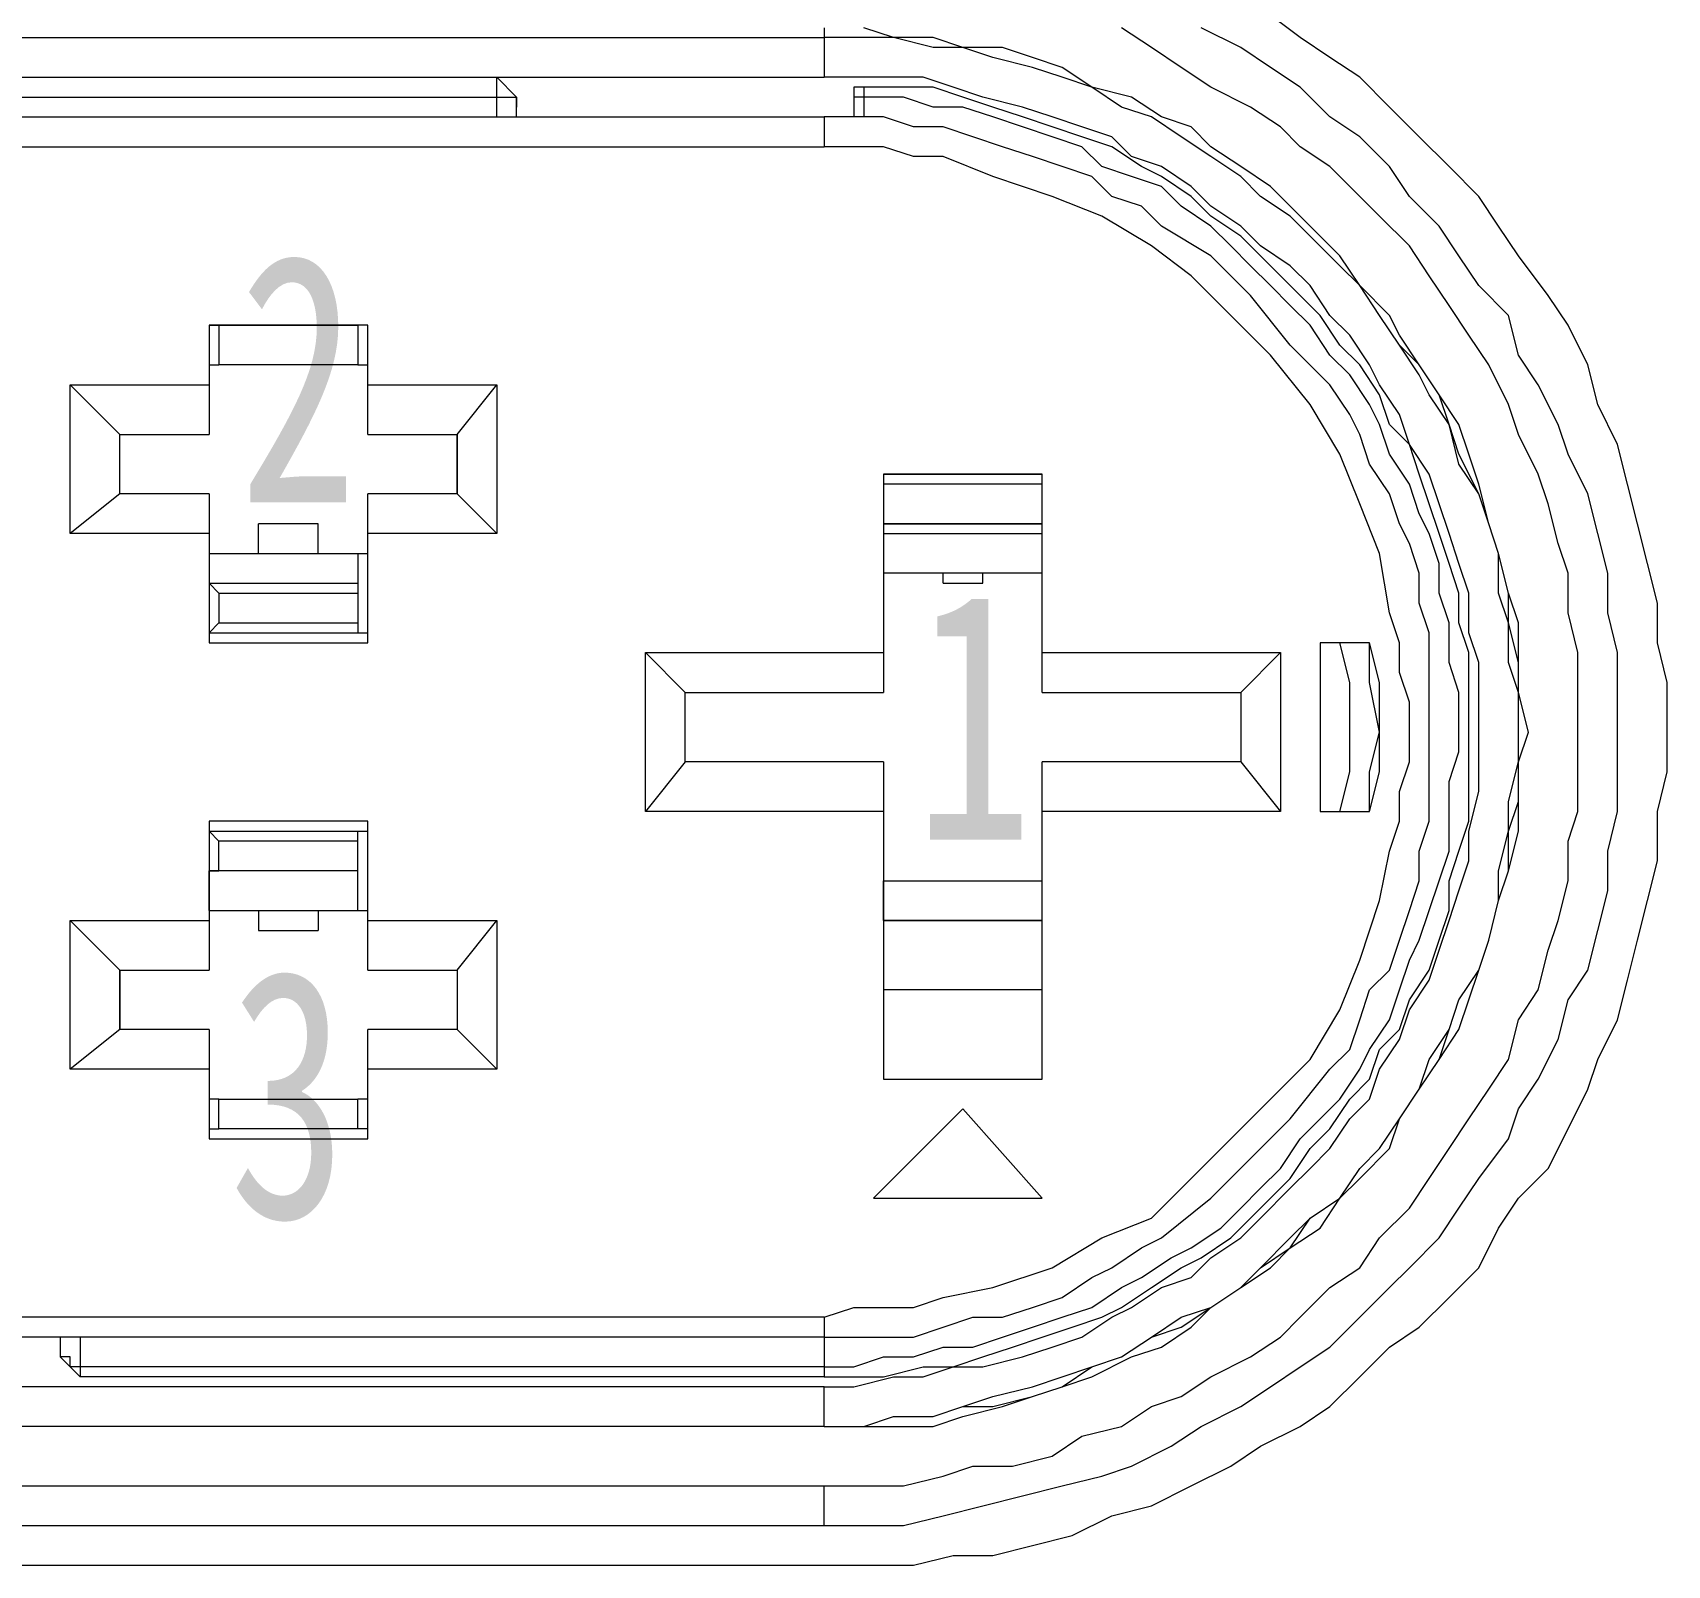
# Model space of a CAD drawing. Header units: inches. Extents: x 47316 to 59086, y 3141 to 11743.
# Drawn here: x 52717.65 to 52734.13, y 10031.17 to 10046.62 of the extents above; entities that cross this region are included whole.
import ezdxf

# ---------------------------------------------------------------- set-up
doc = ezdxf.new("R2010")
doc.units = ezdxf.units.IN
doc.header["$MEASUREMENT"] = 0
doc.layers.add('P', color=250, linetype='Continuous', lineweight=100)
doc.styles.get("Standard").update_dxf_attribs({"font": ''})
doc.styles.get('Standard').set_extended_font_data('SimSun')

msp = doc.modelspace()

# ---------------------------------------------------------------- linework, layer by layer
at = {"layer": 'P', "color": 0, "linetype": 'Continuous', "lineweight": 15}
for p, q in [((52730.429, 10046.568), (52730.029, 10046.868)), ((52725.629, 10046.668), (52725.629, 10046.168)), ((52726.329, 10046.568), (52726.029, 10046.668)), ((52728.929, 10046.468), (52728.629, 10046.668)), ((52729.829, 10046.468), (52729.429, 10046.668)), ((52714.829, 10046.568), (52725.629, 10046.568)), ((52714.829, 10046.568), (52725.629, 10046.568)), ((52726.029, 10046.568), (52725.629, 10046.568)), ((52726.029, 10046.568), (52725.629, 10046.568)), ((52726.329, 10046.568), (52726.029, 10046.568)), ((52726.329, 10046.568), (52726.029, 10046.568)), ((52726.729, 10046.568), (52726.329, 10046.568)), ((52726.729, 10046.468), (52726.329, 10046.568)), ((52726.729, 10046.468), (52726.329, 10046.568)), ((52727.029, 10046.468), (52726.729, 10046.568)), ((52730.729, 10046.368), (52730.429, 10046.568)), ((52727.029, 10046.468), (52726.729, 10046.468)), ((52727.029, 10046.468), (52726.729, 10046.468)), ((52727.429, 10046.468), (52727.029, 10046.468)), ((52727.329, 10046.368), (52727.029, 10046.468)), ((52727.329, 10046.368), (52727.029, 10046.468)), ((52727.729, 10046.268), (52727.329, 10046.368)), ((52727.729, 10046.268), (52727.329, 10046.368)), ((52727.729, 10046.368), (52727.429, 10046.468)), ((52728.029, 10046.268), (52727.729, 10046.368)), ((52729.229, 10046.268), (52728.929, 10046.468)), ((52730.129, 10046.268), (52729.829, 10046.468)), ((52731.029, 10046.168), (52730.729, 10046.368)), ((52714.829, 10046.168), (52725.629, 10046.168)), ((52714.829, 10046.168), (52722.329, 10046.168)), ((52722.329, 10045.768), (52722.329, 10046.168)), ((52722.529, 10045.968), (52722.329, 10046.168)), ((52725.929, 10046.168), (52725.629, 10046.168)), ((52726.329, 10046.168), (52725.929, 10046.168)), ((52726.629, 10046.168), (52726.329, 10046.168)), ((52726.929, 10046.068), (52726.629, 10046.168)), ((52728.029, 10046.168), (52727.729, 10046.268)), ((52728.029, 10046.168), (52727.729, 10046.268)), ((52728.329, 10046.068), (52728.029, 10046.268)), ((52728.329, 10046.068), (52728.029, 10046.168)), ((52728.329, 10046.068), (52728.029, 10046.168)), ((52729.529, 10046.068), (52729.229, 10046.268)), ((52730.429, 10046.068), (52730.129, 10046.268)), ((52731.329, 10045.868), (52731.029, 10046.168)), ((52726.029, 10046.068), (52725.929, 10046.068)), ((52725.929, 10046.068), (52725.929, 10045.968)), ((52726.029, 10046.068), (52726.029, 10045.968)), ((52726.429, 10046.068), (52726.029, 10046.068)), ((52726.729, 10046.068), (52726.429, 10046.068)), ((52727.029, 10045.968), (52726.729, 10046.068)), ((52727.229, 10045.968), (52726.929, 10046.068)), ((52728.729, 10045.968), (52728.329, 10046.068)), ((52728.629, 10045.868), (52728.329, 10046.068)), ((52728.629, 10045.868), (52728.329, 10046.068)), ((52729.929, 10045.868), (52729.529, 10046.068)), ((52730.729, 10045.768), (52730.429, 10046.068)), ((52714.829, 10045.968), (52722.329, 10045.968)), ((52722.329, 10045.968), (52722.329, 10045.968)), ((52722.329, 10045.968), (52722.429, 10045.968)), ((52722.429, 10045.968), (52722.429, 10045.968)), ((52722.429, 10045.968), (52722.429, 10045.968)), ((52722.429, 10045.968), (52722.429, 10045.968)), ((52722.429, 10045.968), (52722.529, 10045.968)), ((52722.529, 10045.968), (52722.529, 10045.868)), ((52722.529, 10045.768), (52722.529, 10045.968)), ((52722.529, 10045.868), (52722.529, 10045.868)), ((52726.029, 10045.968), (52725.929, 10045.968)), ((52725.929, 10045.968), (52725.929, 10045.968)), ((52725.929, 10045.968), (52725.929, 10045.968)), ((52725.929, 10045.968), (52725.929, 10045.868)), ((52725.929, 10045.968), (52725.929, 10045.768)), ((52725.929, 10045.868), (52725.929, 10045.868)), ((52726.029, 10045.968), (52726.029, 10045.968)), ((52726.029, 10045.968), (52726.029, 10045.968)), ((52726.029, 10045.968), (52726.029, 10045.768)), ((52726.429, 10045.968), (52726.029, 10045.968)), ((52726.729, 10045.868), (52726.429, 10045.968)), ((52727.029, 10045.868), (52726.729, 10045.868)), ((52727.329, 10045.868), (52727.029, 10045.968)), ((52727.329, 10045.768), (52727.029, 10045.868)), ((52727.629, 10045.868), (52727.229, 10045.968)), ((52727.629, 10045.768), (52727.329, 10045.868)), ((52727.929, 10045.768), (52727.629, 10045.868)), ((52728.929, 10045.768), (52728.629, 10045.868)), ((52728.929, 10045.768), (52728.629, 10045.868)), ((52729.029, 10045.768), (52728.729, 10045.968)), ((52730.229, 10045.668), (52729.929, 10045.868)), ((52731.629, 10045.568), (52731.329, 10045.868)), ((52714.829, 10045.768), (52725.629, 10045.768)), ((52725.629, 10045.768), (52725.629, 10045.468)), ((52725.929, 10045.768), (52725.629, 10045.768)), ((52726.229, 10045.768), (52725.929, 10045.768)), ((52726.529, 10045.668), (52726.229, 10045.768)), ((52726.829, 10045.668), (52726.529, 10045.668)), ((52727.129, 10045.568), (52726.829, 10045.668)), ((52727.629, 10045.668), (52727.329, 10045.768)), ((52727.929, 10045.668), (52727.629, 10045.768)), ((52727.929, 10045.568), (52727.629, 10045.668)), ((52728.229, 10045.668), (52727.929, 10045.768)), ((52728.229, 10045.568), (52727.929, 10045.668)), ((52728.529, 10045.568), (52728.229, 10045.668)), ((52729.229, 10045.568), (52728.929, 10045.768)), ((52729.229, 10045.568), (52728.929, 10045.768)), ((52729.329, 10045.668), (52729.029, 10045.768)), ((52729.529, 10045.468), (52729.329, 10045.668)), ((52730.429, 10045.468), (52730.229, 10045.668)), ((52731.029, 10045.568), (52730.729, 10045.768)), ((52727.429, 10045.468), (52727.129, 10045.568)), ((52728.229, 10045.468), (52727.929, 10045.568)), ((52728.529, 10045.468), (52728.229, 10045.568)), ((52728.729, 10045.368), (52728.529, 10045.568)), ((52729.529, 10045.368), (52729.229, 10045.568)), ((52729.529, 10045.368), (52729.229, 10045.568)), ((52731.329, 10045.268), (52731.029, 10045.568)), ((52731.929, 10045.268), (52731.629, 10045.568)), ((52714.829, 10045.468), (52725.629, 10045.468)), ((52725.929, 10045.468), (52725.629, 10045.468)), ((52726.229, 10045.468), (52725.929, 10045.468)), ((52726.529, 10045.368), (52726.229, 10045.468)), ((52726.829, 10045.368), (52726.529, 10045.368)), ((52727.329, 10045.168), (52726.829, 10045.368)), ((52727.729, 10045.368), (52727.429, 10045.468)), ((52728.029, 10045.268), (52727.729, 10045.368)), ((52728.429, 10045.268), (52728.229, 10045.468)), ((52728.829, 10045.268), (52728.529, 10045.468)), ((52729.029, 10045.268), (52728.729, 10045.368)), ((52729.829, 10045.268), (52729.529, 10045.468)), ((52729.829, 10045.168), (52729.529, 10045.368)), ((52729.829, 10045.168), (52729.529, 10045.368)), ((52730.729, 10045.268), (52730.429, 10045.468)), ((52727.929, 10044.968), (52727.329, 10045.168)), ((52728.329, 10045.168), (52728.029, 10045.268)), ((52728.529, 10044.968), (52728.329, 10045.168)), ((52728.729, 10045.168), (52728.429, 10045.268)), ((52729.029, 10045.068), (52728.729, 10045.168)), ((52729.029, 10045.168), (52728.829, 10045.268)), ((52729.329, 10045.068), (52729.029, 10045.268)), ((52729.329, 10044.968), (52729.029, 10045.168)), ((52730.129, 10045.068), (52729.829, 10045.268)), ((52730.029, 10044.968), (52729.829, 10045.168)), ((52730.029, 10044.968), (52729.829, 10045.168)), ((52731.029, 10044.968), (52730.729, 10045.268)), ((52731.529, 10044.968), (52731.329, 10045.268)), ((52732.229, 10044.968), (52731.929, 10045.268)), ((52729.229, 10044.868), (52729.029, 10045.068)), ((52729.529, 10044.868), (52729.329, 10045.068)), ((52730.329, 10044.868), (52730.129, 10045.068)), ((52728.429, 10044.768), (52727.929, 10044.968)), ((52728.829, 10044.868), (52728.529, 10044.968)), ((52729.029, 10044.668), (52728.829, 10044.868)), ((52729.529, 10044.668), (52729.229, 10044.868)), ((52729.529, 10044.768), (52729.329, 10044.968)), ((52729.829, 10044.668), (52729.529, 10044.868)), ((52730.329, 10044.768), (52730.029, 10044.968)), ((52730.329, 10044.768), (52730.029, 10044.968)), ((52730.629, 10044.568), (52730.329, 10044.868)), ((52731.229, 10044.768), (52731.029, 10044.968)), ((52731.829, 10044.668), (52731.529, 10044.968)), ((52732.429, 10044.668), (52732.229, 10044.968)), ((52728.929, 10044.468), (52728.429, 10044.768)), ((52729.529, 10044.368), (52729.029, 10044.668)), ((52729.829, 10044.568), (52729.529, 10044.768)), ((52729.729, 10044.468), (52729.529, 10044.668)), ((52730.029, 10044.468), (52729.829, 10044.668)), ((52730.529, 10044.568), (52730.329, 10044.768)), ((52730.529, 10044.568), (52730.329, 10044.768)), ((52731.529, 10044.468), (52731.229, 10044.768)), ((52732.029, 10044.368), (52731.829, 10044.668)), ((52732.629, 10044.368), (52732.429, 10044.668)), ((52730.029, 10044.368), (52729.829, 10044.568)), ((52730.829, 10044.268), (52730.529, 10044.568)), ((52730.829, 10044.268), (52730.529, 10044.568)), ((52730.829, 10044.368), (52730.629, 10044.568)), ((52729.329, 10044.168), (52728.929, 10044.468)), ((52729.929, 10043.968), (52729.529, 10044.368)), ((52729.929, 10044.268), (52729.729, 10044.468)), ((52730.329, 10044.268), (52730.029, 10044.468)), ((52730.229, 10044.168), (52730.029, 10044.368)), ((52731.029, 10044.068), (52730.829, 10044.368)), ((52731.729, 10044.168), (52731.529, 10044.468)), ((52732.229, 10044.068), (52732.029, 10044.368)), ((52732.929, 10043.968), (52732.629, 10044.368)), ((52729.729, 10043.768), (52729.329, 10044.168)), ((52730.129, 10044.068), (52729.929, 10044.268)), ((52730.429, 10043.968), (52730.229, 10044.168)), ((52730.529, 10044.068), (52730.329, 10044.268)), ((52731.029, 10044.068), (52730.829, 10044.268)), ((52731.029, 10044.068), (52730.829, 10044.268)), ((52731.929, 10043.868), (52731.729, 10044.168)), ((52730.329, 10043.868), (52730.129, 10044.068)), ((52730.729, 10043.768), (52730.529, 10044.068)), ((52731.329, 10043.768), (52731.029, 10044.068)), ((52731.229, 10043.768), (52731.029, 10044.068)), ((52731.229, 10043.768), (52731.029, 10044.068)), ((52732.529, 10043.768), (52732.229, 10044.068)), ((52730.329, 10043.468), (52729.929, 10043.968)), ((52730.529, 10043.668), (52730.329, 10043.868)), ((52730.629, 10043.768), (52730.429, 10043.968)), ((52732.129, 10043.568), (52731.929, 10043.868)), ((52733.129, 10043.668), (52732.929, 10043.968)), ((52730.129, 10043.368), (52729.729, 10043.768)), ((52730.829, 10043.468), (52730.629, 10043.768)), ((52730.929, 10043.568), (52730.729, 10043.768)), ((52731.429, 10043.468), (52731.229, 10043.768)), ((52731.429, 10043.468), (52731.229, 10043.768)), ((52731.429, 10043.568), (52731.329, 10043.768)), ((52732.629, 10043.368), (52732.529, 10043.768)), ((52721.029, 10043.668), (52719.429, 10043.668)), ((52719.429, 10043.668), (52719.529, 10043.668)), ((52719.429, 10043.668), (52719.429, 10042.568)), ((52719.529, 10043.668), (52720.929, 10043.668)), ((52719.529, 10043.668), (52719.529, 10043.268)), ((52721.029, 10043.668), (52720.929, 10043.668)), ((52720.929, 10043.668), (52720.929, 10043.268)), ((52721.029, 10042.568), (52721.029, 10043.668)), ((52730.729, 10043.368), (52730.529, 10043.668)), ((52731.129, 10043.268), (52730.929, 10043.568)), ((52731.629, 10043.268), (52731.429, 10043.568)), ((52732.329, 10043.268), (52732.129, 10043.568)), ((52733.329, 10043.268), (52733.129, 10043.668)), ((52730.529, 10042.868), (52730.129, 10043.368)), ((52730.729, 10043.068), (52730.329, 10043.468)), ((52730.929, 10043.168), (52730.729, 10043.368)), ((52731.029, 10043.268), (52730.829, 10043.468)), ((52731.629, 10043.268), (52731.429, 10043.468)), ((52731.629, 10043.168), (52731.429, 10043.468)), ((52732.829, 10043.068), (52732.629, 10043.368)), ((52719.429, 10043.268), (52719.529, 10043.268)), ((52720.929, 10043.268), (52719.529, 10043.268)), ((52720.929, 10043.268), (52721.029, 10043.268)), ((52731.229, 10042.968), (52731.029, 10043.268)), ((52731.229, 10043.068), (52731.129, 10043.268)), ((52731.829, 10042.968), (52731.629, 10043.268)), ((52731.829, 10042.968), (52731.629, 10043.268)), ((52732.529, 10042.868), (52732.329, 10043.268)), ((52733.429, 10042.868), (52733.329, 10043.268)), ((52718.029, 10043.068), (52719.429, 10043.068)), ((52718.029, 10041.568), (52718.029, 10043.068)), ((52718.529, 10042.568), (52718.029, 10043.068)), ((52721.029, 10043.068), (52722.329, 10043.068)), ((52721.929, 10042.568), (52722.329, 10043.068)), ((52722.329, 10043.068), (52722.329, 10041.568)), ((52730.929, 10042.768), (52730.729, 10043.068)), ((52731.129, 10042.868), (52730.929, 10043.168)), ((52731.429, 10042.768), (52731.229, 10043.068)), ((52731.729, 10042.968), (52731.629, 10043.168)), ((52733.029, 10042.668), (52732.829, 10043.068)), ((52730.829, 10042.368), (52730.529, 10042.868)), ((52731.229, 10042.668), (52731.129, 10042.868)), ((52731.329, 10042.668), (52731.229, 10042.968)), ((52731.929, 10042.668), (52731.729, 10042.968)), ((52732.029, 10042.668), (52731.829, 10042.968)), ((52731.929, 10042.668), (52731.829, 10042.968)), ((52732.629, 10042.568), (52732.529, 10042.868)), ((52733.629, 10042.468), (52733.429, 10042.868)), ((52731.029, 10042.568), (52730.929, 10042.768)), ((52731.529, 10042.468), (52731.429, 10042.768)), ((52718.529, 10042.568), (52719.429, 10042.568)), ((52718.529, 10041.968), (52718.529, 10042.568)), ((52718.529, 10041.968), (52718.529, 10042.568)), ((52721.029, 10042.568), (52721.929, 10042.568)), ((52721.929, 10041.968), (52721.929, 10042.568)), ((52721.929, 10042.568), (52721.929, 10041.968)), ((52731.129, 10042.268), (52731.029, 10042.568)), ((52731.329, 10042.368), (52731.229, 10042.668)), ((52731.529, 10042.468), (52731.329, 10042.668)), ((52732.029, 10042.368), (52731.929, 10042.668)), ((52732.029, 10042.268), (52731.929, 10042.668)), ((52732.129, 10042.368), (52732.029, 10042.668)), ((52732.829, 10042.168), (52732.629, 10042.568)), ((52733.129, 10042.368), (52733.029, 10042.668)), ((52731.029, 10041.868), (52730.829, 10042.368)), ((52731.529, 10042.068), (52731.329, 10042.368)), ((52731.729, 10042.168), (52731.529, 10042.468)), ((52731.629, 10042.168), (52731.529, 10042.468)), ((52732.229, 10041.968), (52732.029, 10042.368)), ((52732.229, 10042.068), (52732.129, 10042.368)), ((52733.329, 10041.968), (52733.129, 10042.368)), ((52733.729, 10042.068), (52733.629, 10042.468)), ((52731.329, 10041.968), (52731.129, 10042.268)), ((52732.229, 10041.968), (52732.029, 10042.268)), ((52727.829, 10042.168), (52726.229, 10042.168)), ((52726.229, 10042.168), (52727.829, 10042.168)), ((52726.229, 10042.168), (52726.229, 10039.968)), ((52727.829, 10042.068), (52726.229, 10042.068)), ((52727.829, 10042.068), (52726.229, 10042.068)), ((52727.829, 10039.968), (52727.829, 10042.168)), ((52731.629, 10041.768), (52731.529, 10042.068)), ((52731.729, 10041.868), (52731.629, 10042.168)), ((52731.829, 10041.868), (52731.729, 10042.168)), ((52732.329, 10041.668), (52732.229, 10042.068)), ((52732.929, 10041.868), (52732.829, 10042.168)), ((52733.829, 10041.668), (52733.729, 10042.068)), ((52718.529, 10041.968), (52718.029, 10041.568)), ((52719.429, 10041.968), (52718.529, 10041.968)), ((52719.429, 10041.968), (52719.429, 10040.468)), ((52721.929, 10041.968), (52721.029, 10041.968)), ((52721.029, 10040.468), (52721.029, 10041.968)), ((52721.929, 10041.968), (52722.329, 10041.568)), ((52731.229, 10041.368), (52731.029, 10041.868)), ((52731.429, 10041.668), (52731.329, 10041.968)), ((52731.829, 10041.568), (52731.729, 10041.868)), ((52731.929, 10041.568), (52731.829, 10041.868)), ((52732.329, 10041.668), (52732.229, 10041.968)), ((52732.329, 10041.668), (52732.229, 10041.968)), ((52733.029, 10041.468), (52732.929, 10041.868)), ((52733.429, 10041.568), (52733.329, 10041.968)), ((52731.729, 10041.568), (52731.629, 10041.768)), ((52719.429, 10041.568), (52718.029, 10041.568)), ((52720.529, 10041.668), (52719.929, 10041.668)), ((52719.929, 10041.368), (52719.929, 10041.668)), ((52720.529, 10041.368), (52720.529, 10041.668)), ((52722.329, 10041.568), (52721.029, 10041.568)), ((52727.829, 10041.668), (52726.229, 10041.668)), ((52727.829, 10041.668), (52726.229, 10041.668)), ((52726.229, 10041.668), (52727.829, 10041.668)), ((52726.229, 10041.568), (52727.829, 10041.568)), ((52731.529, 10041.468), (52731.429, 10041.668)), ((52731.829, 10041.268), (52731.729, 10041.568)), ((52731.929, 10041.268), (52731.829, 10041.568)), ((52732.029, 10041.268), (52731.929, 10041.568)), ((52732.429, 10041.368), (52732.329, 10041.668)), ((52732.429, 10041.368), (52732.329, 10041.668)), ((52732.429, 10041.368), (52732.329, 10041.668)), ((52733.529, 10041.168), (52733.429, 10041.568)), ((52733.929, 10041.268), (52733.829, 10041.668)), ((52719.429, 10041.368), (52721.029, 10041.368)), ((52719.429, 10041.368), (52719.429, 10041.068)), ((52720.929, 10041.368), (52720.929, 10041.068)), ((52731.329, 10040.768), (52731.229, 10041.368)), ((52731.629, 10041.168), (52731.529, 10041.468)), ((52732.529, 10040.968), (52732.429, 10041.368)), ((52732.529, 10040.968), (52732.429, 10041.368)), ((52732.429, 10040.968), (52732.429, 10041.368)), ((52733.129, 10041.168), (52733.029, 10041.468)), ((52731.829, 10040.968), (52731.829, 10041.268)), ((52732.029, 10040.968), (52731.929, 10041.268)), ((52732.129, 10040.968), (52732.029, 10041.268)), ((52734.029, 10040.868), (52733.929, 10041.268)), ((52719.429, 10041.068), (52720.929, 10041.068)), ((52719.429, 10041.068), (52719.529, 10040.968)), ((52720.929, 10041.068), (52720.929, 10040.968)), ((52727.829, 10041.168), (52726.229, 10041.168)), ((52727.829, 10041.168), (52726.229, 10041.168)), ((52726.829, 10041.068), (52726.829, 10041.168)), ((52726.829, 10041.068), (52727.229, 10041.068)), ((52727.229, 10041.068), (52727.229, 10041.168)), ((52731.629, 10040.868), (52731.629, 10041.168)), ((52733.129, 10040.768), (52733.129, 10041.168)), ((52733.529, 10040.768), (52733.529, 10041.168)), ((52719.529, 10040.968), (52720.929, 10040.968)), ((52719.529, 10040.968), (52719.529, 10040.668)), ((52720.929, 10040.968), (52720.929, 10040.668)), ((52731.929, 10040.668), (52731.829, 10040.968)), ((52732.029, 10040.668), (52732.029, 10040.968)), ((52732.129, 10040.568), (52732.129, 10040.968)), ((52732.529, 10040.668), (52732.429, 10040.968)), ((52732.629, 10040.668), (52732.529, 10040.968)), ((52732.529, 10040.668), (52732.529, 10040.968)), ((52731.429, 10040.468), (52731.329, 10040.768)), ((52731.729, 10040.568), (52731.629, 10040.868)), ((52733.229, 10040.368), (52733.129, 10040.768)), ((52733.629, 10040.368), (52733.529, 10040.768)), ((52734.029, 10040.468), (52734.029, 10040.868)), ((52719.529, 10040.668), (52719.429, 10040.568)), ((52719.429, 10040.568), (52721.029, 10040.568)), ((52719.429, 10040.568), (52721.029, 10040.568)), ((52719.529, 10040.668), (52720.929, 10040.668)), ((52720.929, 10040.668), (52720.929, 10040.568)), ((52731.729, 10040.268), (52731.729, 10040.568)), ((52731.929, 10040.268), (52731.929, 10040.668)), ((52732.129, 10040.368), (52732.029, 10040.668)), ((52732.229, 10040.268), (52732.129, 10040.568)), ((52732.629, 10040.268), (52732.529, 10040.668)), ((52732.529, 10040.268), (52732.529, 10040.668)), ((52732.629, 10040.268), (52732.629, 10040.668)), ((52719.429, 10040.468), (52721.029, 10040.468)), ((52731.129, 10040.468), (52730.629, 10040.468)), ((52730.629, 10040.468), (52730.629, 10038.768)), ((52730.929, 10040.068), (52730.829, 10040.468)), ((52731.229, 10040.068), (52731.129, 10040.468)), ((52731.129, 10040.068), (52731.129, 10040.468)), ((52731.429, 10040.168), (52731.429, 10040.468)), ((52734.129, 10040.068), (52734.029, 10040.468)), ((52724.229, 10039.968), (52723.829, 10040.368)), ((52723.829, 10040.368), (52726.229, 10040.368)), ((52723.829, 10038.768), (52723.829, 10040.368)), ((52727.829, 10040.368), (52730.229, 10040.368)), ((52729.829, 10039.968), (52730.229, 10040.368)), ((52730.229, 10040.368), (52730.229, 10038.768)), ((52731.129, 10040.268), (52731.129, 10040.268)), ((52731.729, 10039.868), (52731.729, 10040.268)), ((52732.029, 10039.968), (52731.929, 10040.268)), ((52732.129, 10039.968), (52732.129, 10040.368)), ((52732.229, 10039.968), (52732.229, 10040.268)), ((52732.629, 10039.968), (52732.529, 10040.268)), ((52732.629, 10039.968), (52732.629, 10040.268)), ((52732.629, 10039.968), (52732.629, 10040.268)), ((52733.229, 10039.968), (52733.229, 10040.368)), ((52733.629, 10039.968), (52733.629, 10040.368)), ((52730.929, 10039.568), (52730.929, 10040.068)), ((52731.129, 10040.168), (52731.129, 10040.168)), ((52731.229, 10039.568), (52731.129, 10040.068)), ((52731.229, 10039.568), (52731.229, 10040.068)), ((52731.529, 10039.868), (52731.429, 10040.168)), ((52734.129, 10039.568), (52734.129, 10040.068)), ((52724.229, 10039.968), (52726.229, 10039.968)), ((52724.229, 10039.268), (52724.229, 10039.968)), ((52727.829, 10039.968), (52729.829, 10039.968)), ((52729.829, 10039.968), (52729.829, 10039.268)), ((52732.029, 10039.668), (52732.029, 10039.968)), ((52732.129, 10039.668), (52732.129, 10039.968)), ((52732.229, 10039.568), (52732.229, 10039.968)), ((52732.729, 10039.568), (52732.629, 10039.968)), ((52732.629, 10039.568), (52732.629, 10039.968)), ((52732.629, 10039.568), (52732.629, 10039.968)), ((52733.229, 10039.568), (52733.229, 10039.968)), ((52733.629, 10039.568), (52733.629, 10039.968)), ((52731.529, 10039.568), (52731.529, 10039.868)), ((52731.729, 10039.568), (52731.729, 10039.868)), ((52730.929, 10039.168), (52730.929, 10039.568)), ((52731.129, 10039.168), (52731.229, 10039.568)), ((52731.229, 10039.168), (52731.229, 10039.568)), ((52731.529, 10039.268), (52731.529, 10039.568)), ((52731.729, 10039.268), (52731.729, 10039.568)), ((52732.029, 10039.368), (52732.029, 10039.668)), ((52732.129, 10039.368), (52732.129, 10039.668)), ((52732.229, 10039.268), (52732.229, 10039.568)), ((52732.629, 10039.268), (52732.729, 10039.568)), ((52732.629, 10039.268), (52732.629, 10039.568)), ((52732.629, 10039.268), (52732.629, 10039.568)), ((52733.229, 10039.168), (52733.229, 10039.568)), ((52733.629, 10039.168), (52733.629, 10039.568)), ((52734.129, 10039.168), (52734.129, 10039.568)), ((52724.229, 10039.268), (52723.829, 10038.768)), ((52726.229, 10039.268), (52724.229, 10039.268)), ((52726.229, 10039.268), (52726.229, 10036.068)), ((52729.829, 10039.268), (52727.829, 10039.268)), ((52727.829, 10036.068), (52727.829, 10039.268)), ((52729.829, 10039.268), (52730.229, 10038.768)), ((52731.429, 10038.968), (52731.529, 10039.268)), ((52731.729, 10038.968), (52731.729, 10039.268)), ((52731.929, 10039.068), (52732.029, 10039.368)), ((52732.129, 10039.068), (52732.129, 10039.368)), ((52732.229, 10038.968), (52732.229, 10039.268)), ((52732.529, 10038.868), (52732.629, 10039.268)), ((52732.629, 10038.868), (52732.629, 10039.268)), ((52732.629, 10038.868), (52732.629, 10039.268)), ((52730.829, 10038.768), (52730.929, 10039.168)), ((52731.129, 10038.768), (52731.229, 10039.168)), ((52731.129, 10038.768), (52731.129, 10039.168)), ((52731.929, 10038.768), (52731.929, 10039.068)), ((52732.129, 10038.668), (52732.129, 10039.068)), ((52733.229, 10038.768), (52733.229, 10039.168)), ((52733.629, 10038.768), (52733.629, 10039.168)), ((52734.029, 10038.768), (52734.129, 10039.168)), ((52731.129, 10038.968), (52731.129, 10038.968)), ((52731.429, 10038.668), (52731.429, 10038.968)), ((52731.729, 10038.668), (52731.729, 10038.968)), ((52732.129, 10038.568), (52732.229, 10038.968)), ((52726.229, 10038.768), (52723.829, 10038.768)), ((52730.229, 10038.768), (52727.829, 10038.768)), ((52730.629, 10038.768), (52731.129, 10038.768)), ((52731.129, 10038.868), (52731.129, 10038.868)), ((52731.929, 10038.368), (52731.929, 10038.768)), ((52732.529, 10038.568), (52732.629, 10038.868)), ((52732.529, 10038.568), (52732.529, 10038.868)), ((52732.629, 10038.568), (52732.629, 10038.868)), ((52733.129, 10038.468), (52733.229, 10038.768)), ((52733.529, 10038.368), (52733.629, 10038.768)), ((52734.029, 10038.268), (52734.029, 10038.768)), ((52719.429, 10038.668), (52719.429, 10037.168)), ((52721.029, 10038.668), (52719.429, 10038.668)), ((52721.029, 10038.668), (52719.429, 10038.668)), ((52719.529, 10038.468), (52719.429, 10038.568)), ((52719.429, 10038.568), (52721.029, 10038.568)), ((52720.929, 10038.468), (52720.929, 10038.568)), ((52721.029, 10037.168), (52721.029, 10038.668)), ((52731.329, 10038.368), (52731.429, 10038.668)), ((52731.629, 10038.368), (52731.729, 10038.668)), ((52732.029, 10038.368), (52732.129, 10038.668)), ((52732.129, 10038.268), (52732.129, 10038.568)), ((52732.429, 10038.168), (52732.529, 10038.568)), ((52732.529, 10038.168), (52732.629, 10038.568)), ((52732.529, 10038.168), (52732.529, 10038.568)), ((52719.529, 10038.168), (52719.529, 10038.468)), ((52720.929, 10038.468), (52719.529, 10038.468)), ((52720.929, 10038.168), (52720.929, 10038.468)), ((52733.129, 10038.068), (52733.129, 10038.468)), ((52731.229, 10037.868), (52731.329, 10038.368)), ((52731.629, 10038.068), (52731.629, 10038.368)), ((52731.829, 10038.068), (52731.929, 10038.368)), ((52731.929, 10038.068), (52732.029, 10038.368)), ((52732.029, 10037.968), (52732.129, 10038.268)), ((52733.529, 10037.968), (52733.529, 10038.368)), ((52733.929, 10037.868), (52734.029, 10038.268)), ((52719.429, 10037.768), (52719.429, 10038.168)), ((52719.429, 10038.168), (52719.529, 10038.168)), ((52720.929, 10038.168), (52719.429, 10038.168)), ((52720.929, 10038.168), (52719.529, 10038.168)), ((52720.929, 10038.168), (52720.929, 10038.168)), ((52720.929, 10037.768), (52720.929, 10038.168)), ((52732.429, 10037.868), (52732.529, 10038.168)), ((52732.429, 10037.868), (52732.529, 10038.168)), ((52732.429, 10037.868), (52732.429, 10038.168)), ((52726.229, 10038.068), (52726.229, 10038.068)), ((52726.229, 10038.068), (52727.829, 10038.068)), ((52726.229, 10037.668), (52726.229, 10038.068)), ((52727.829, 10038.068), (52727.829, 10038.068)), ((52727.829, 10037.668), (52727.829, 10038.068)), ((52731.529, 10037.768), (52731.629, 10038.068)), ((52731.729, 10037.768), (52731.829, 10038.068)), ((52731.929, 10037.768), (52731.929, 10038.068)), ((52731.929, 10037.668), (52732.029, 10037.968)), ((52733.029, 10037.668), (52733.129, 10038.068)), ((52733.429, 10037.568), (52733.529, 10037.968)), ((52719.429, 10037.768), (52721.029, 10037.768)), ((52719.929, 10037.768), (52719.929, 10037.568)), ((52720.529, 10037.768), (52720.529, 10037.568)), ((52731.029, 10037.268), (52731.229, 10037.868)), ((52731.429, 10037.468), (52731.529, 10037.768)), ((52731.629, 10037.468), (52731.729, 10037.768)), ((52731.829, 10037.468), (52731.929, 10037.768)), ((52732.329, 10037.468), (52732.429, 10037.868)), ((52732.329, 10037.468), (52732.429, 10037.868)), ((52732.329, 10037.468), (52732.429, 10037.868)), ((52733.829, 10037.468), (52733.929, 10037.868)), ((52718.029, 10036.168), (52718.029, 10037.668)), ((52718.029, 10037.668), (52719.429, 10037.668)), ((52718.529, 10037.168), (52718.029, 10037.668)), ((52721.029, 10037.668), (52722.329, 10037.668)), ((52721.929, 10037.168), (52722.329, 10037.668)), ((52722.329, 10037.668), (52722.329, 10036.168)), ((52727.829, 10037.668), (52726.229, 10037.668)), ((52726.229, 10037.668), (52727.829, 10037.668)), ((52726.229, 10037.668), (52726.229, 10037.668)), ((52727.829, 10037.668), (52727.829, 10037.668)), ((52731.829, 10037.368), (52731.929, 10037.668)), ((52732.929, 10037.368), (52733.029, 10037.668)), ((52719.929, 10037.568), (52720.529, 10037.568)), ((52731.329, 10037.168), (52731.429, 10037.468)), ((52731.529, 10037.268), (52731.629, 10037.468)), ((52731.729, 10037.168), (52731.829, 10037.468)), ((52732.229, 10037.168), (52732.329, 10037.468)), ((52732.229, 10037.168), (52732.329, 10037.468)), ((52732.229, 10037.168), (52732.329, 10037.468)), ((52733.329, 10037.168), (52733.429, 10037.568)), ((52733.729, 10037.068), (52733.829, 10037.468)), ((52730.829, 10036.768), (52731.029, 10037.268)), ((52731.429, 10036.968), (52731.529, 10037.268)), ((52731.729, 10037.068), (52731.829, 10037.368)), ((52732.829, 10036.968), (52732.929, 10037.368)), ((52718.529, 10036.568), (52718.529, 10037.168)), ((52718.529, 10037.168), (52718.529, 10036.568)), ((52718.529, 10037.168), (52719.429, 10037.168)), ((52721.029, 10037.168), (52721.929, 10037.168)), ((52721.929, 10037.168), (52721.929, 10036.568)), ((52721.929, 10037.168), (52721.929, 10036.568)), ((52731.129, 10036.968), (52731.329, 10037.168)), ((52731.529, 10036.868), (52731.729, 10037.168)), ((52732.029, 10036.868), (52732.229, 10037.168)), ((52732.029, 10036.868), (52732.229, 10037.168)), ((52732.129, 10036.868), (52732.229, 10037.168)), ((52733.129, 10036.868), (52733.329, 10037.168)), ((52727.829, 10036.968), (52726.229, 10036.968)), ((52731.029, 10036.668), (52731.129, 10036.968)), ((52731.329, 10036.668), (52731.429, 10036.968)), ((52731.529, 10036.768), (52731.729, 10037.068)), ((52732.629, 10036.668), (52732.829, 10036.968)), ((52733.629, 10036.668), (52733.729, 10037.068)), ((52730.529, 10036.268), (52730.829, 10036.768)), ((52731.429, 10036.568), (52731.529, 10036.868)), ((52731.429, 10036.468), (52731.529, 10036.768)), ((52731.929, 10036.568), (52732.029, 10036.868)), ((52731.929, 10036.568), (52732.029, 10036.868)), ((52732.029, 10036.568), (52732.129, 10036.868)), ((52733.029, 10036.468), (52733.129, 10036.868)), ((52730.929, 10036.368), (52731.029, 10036.668)), ((52731.129, 10036.368), (52731.329, 10036.668)), ((52732.529, 10036.268), (52732.629, 10036.668)), ((52733.429, 10036.268), (52733.629, 10036.668)), ((52718.529, 10036.568), (52718.029, 10036.168)), ((52719.429, 10036.568), (52718.529, 10036.568)), ((52719.429, 10036.568), (52719.429, 10035.468)), ((52721.029, 10035.468), (52721.029, 10036.568)), ((52721.929, 10036.568), (52721.029, 10036.568)), ((52721.929, 10036.568), (52722.329, 10036.168)), ((52731.229, 10036.368), (52731.429, 10036.568)), ((52731.229, 10036.168), (52731.429, 10036.468)), ((52731.729, 10036.268), (52731.929, 10036.568)), ((52731.829, 10036.268), (52732.029, 10036.568)), ((52731.829, 10036.268), (52731.929, 10036.568)), ((52732.829, 10036.068), (52733.029, 10036.468)), ((52730.129, 10035.868), (52730.529, 10036.268)), ((52730.729, 10036.168), (52730.929, 10036.368)), ((52731.029, 10036.168), (52731.129, 10036.368)), ((52731.129, 10036.068), (52731.229, 10036.368)), ((52731.629, 10035.968), (52731.829, 10036.268)), ((52731.629, 10035.968), (52731.829, 10036.268)), ((52731.629, 10035.968), (52731.729, 10036.268)), ((52732.329, 10035.968), (52732.529, 10036.268)), ((52733.329, 10035.968), (52733.429, 10036.268)), ((52719.429, 10036.168), (52718.029, 10036.168)), ((52722.329, 10036.168), (52721.029, 10036.168)), ((52730.329, 10035.668), (52730.729, 10036.168)), ((52730.829, 10035.868), (52731.029, 10036.168)), ((52731.129, 10035.868), (52731.229, 10036.168)), ((52726.229, 10036.068), (52727.829, 10036.068)), ((52730.929, 10035.868), (52731.129, 10036.068)), ((52731.429, 10035.668), (52731.629, 10035.968)), ((52731.429, 10035.668), (52731.629, 10035.968)), ((52731.429, 10035.668), (52731.629, 10035.968)), ((52732.129, 10035.668), (52732.329, 10035.968)), ((52732.629, 10035.768), (52732.829, 10036.068)), ((52733.129, 10035.568), (52733.329, 10035.968)), ((52719.529, 10035.868), (52719.429, 10035.868)), ((52719.529, 10035.568), (52719.529, 10035.868)), ((52719.529, 10035.868), (52720.929, 10035.868)), ((52720.929, 10035.568), (52720.929, 10035.868)), ((52721.029, 10035.868), (52720.929, 10035.868)), ((52727.029, 10035.768), (52726.129, 10034.868)), ((52727.829, 10034.868), (52727.029, 10035.768)), ((52729.729, 10035.468), (52730.129, 10035.868)), ((52730.629, 10035.668), (52730.829, 10035.868)), ((52730.729, 10035.568), (52730.929, 10035.868)), ((52730.929, 10035.668), (52731.129, 10035.868)), ((52732.529, 10035.468), (52732.629, 10035.768)), ((52729.929, 10035.268), (52730.329, 10035.668)), ((52730.429, 10035.468), (52730.629, 10035.668)), ((52730.729, 10035.368), (52730.929, 10035.668)), ((52731.229, 10035.368), (52731.429, 10035.668)), ((52731.229, 10035.368), (52731.429, 10035.668)), ((52731.329, 10035.368), (52731.429, 10035.668)), ((52731.929, 10035.368), (52732.129, 10035.668)), ((52719.429, 10035.568), (52719.529, 10035.568)), ((52719.429, 10035.468), (52721.029, 10035.468)), ((52720.929, 10035.568), (52719.529, 10035.568)), ((52721.029, 10035.568), (52720.929, 10035.568)), ((52729.329, 10035.068), (52729.729, 10035.468)), ((52730.229, 10035.168), (52730.429, 10035.468)), ((52730.529, 10035.368), (52730.729, 10035.568)), ((52732.229, 10035.068), (52732.529, 10035.468)), ((52732.929, 10035.168), (52733.129, 10035.568)), ((52729.529, 10034.868), (52729.929, 10035.268)), ((52730.329, 10035.068), (52730.529, 10035.368)), ((52730.529, 10035.168), (52730.729, 10035.368)), ((52731.029, 10035.068), (52731.329, 10035.368)), ((52731.029, 10035.168), (52731.229, 10035.368)), ((52731.029, 10035.168), (52731.229, 10035.368)), ((52731.729, 10035.068), (52731.929, 10035.368)), ((52730.029, 10034.968), (52730.229, 10035.168)), ((52730.329, 10034.968), (52730.529, 10035.168)), ((52730.829, 10034.868), (52731.029, 10035.168)), ((52730.829, 10034.868), (52731.029, 10035.168)), ((52732.629, 10034.868), (52732.929, 10035.168)), ((52728.929, 10034.668), (52729.329, 10035.068)), ((52729.829, 10034.768), (52730.029, 10034.968)), ((52730.029, 10034.668), (52730.329, 10034.968)), ((52730.129, 10034.868), (52730.329, 10035.068)), ((52730.829, 10034.868), (52731.029, 10035.068)), ((52731.529, 10034.768), (52731.729, 10035.068)), ((52732.029, 10034.768), (52732.229, 10035.068)), ((52726.129, 10034.868), (52727.829, 10034.868)), ((52729.029, 10034.468), (52729.529, 10034.868)), ((52729.929, 10034.668), (52730.129, 10034.868)), ((52730.529, 10034.668), (52730.829, 10034.868)), ((52730.529, 10034.668), (52730.829, 10034.868)), ((52730.629, 10034.568), (52730.829, 10034.868)), ((52732.429, 10034.568), (52732.629, 10034.868)), ((52728.429, 10034.468), (52728.929, 10034.668)), ((52729.629, 10034.568), (52729.829, 10034.768)), ((52729.729, 10034.468), (52729.929, 10034.668)), ((52729.829, 10034.468), (52730.029, 10034.668)), ((52730.329, 10034.368), (52730.529, 10034.668)), ((52730.329, 10034.468), (52730.529, 10034.668)), ((52731.229, 10034.468), (52731.529, 10034.768)), ((52731.829, 10034.468), (52732.029, 10034.768)), ((52727.929, 10034.168), (52728.429, 10034.468)), ((52728.829, 10034.368), (52729.029, 10034.468)), ((52729.329, 10034.368), (52729.629, 10034.568)), ((52729.429, 10034.268), (52729.729, 10034.468)), ((52729.529, 10034.268), (52729.829, 10034.468)), ((52730.029, 10034.168), (52730.329, 10034.468)), ((52730.329, 10034.368), (52730.629, 10034.568)), ((52731.029, 10034.168), (52731.229, 10034.468)), ((52731.529, 10034.168), (52731.829, 10034.468)), ((52732.229, 10034.168), (52732.429, 10034.568)), ((52728.529, 10034.168), (52728.829, 10034.368)), ((52729.129, 10034.268), (52729.329, 10034.368)), ((52730.029, 10034.168), (52730.329, 10034.368)), ((52730.129, 10034.168), (52730.329, 10034.368)), ((52727.329, 10033.968), (52727.929, 10034.168)), ((52728.329, 10034.068), (52728.529, 10034.168)), ((52728.829, 10034.068), (52729.129, 10034.268)), ((52728.929, 10033.968), (52729.229, 10034.168)), ((52729.229, 10034.168), (52729.429, 10034.268)), ((52729.329, 10034.068), (52729.529, 10034.268)), ((52729.829, 10033.968), (52730.129, 10034.168)), ((52729.829, 10033.968), (52730.029, 10034.168)), ((52729.829, 10033.968), (52730.029, 10034.168)), ((52730.729, 10033.968), (52731.029, 10034.168)), ((52731.329, 10033.968), (52731.529, 10034.168)), ((52731.929, 10033.868), (52732.229, 10034.168)), ((52726.829, 10033.868), (52727.329, 10033.968)), ((52728.029, 10033.868), (52728.329, 10034.068)), ((52728.329, 10033.768), (52728.629, 10033.968)), ((52728.629, 10033.968), (52728.829, 10034.068)), ((52728.629, 10033.768), (52728.929, 10033.968)), ((52728.729, 10033.768), (52729.029, 10033.968)), ((52729.029, 10033.968), (52729.329, 10034.068)), ((52729.529, 10033.768), (52729.829, 10033.968)), ((52729.529, 10033.768), (52729.829, 10033.968)), ((52729.529, 10033.768), (52729.829, 10033.968)), ((52730.429, 10033.668), (52730.729, 10033.968)), ((52731.029, 10033.668), (52731.329, 10033.968)), ((52726.529, 10033.768), (52726.829, 10033.868)), ((52727.729, 10033.768), (52728.029, 10033.868)), ((52731.629, 10033.568), (52731.929, 10033.868)), ((52725.629, 10033.668), (52714.829, 10033.668)), ((52725.629, 10033.668), (52725.929, 10033.768)), ((52725.629, 10033.668), (52725.629, 10033.068)), ((52725.929, 10033.768), (52726.229, 10033.768)), ((52726.229, 10033.768), (52726.529, 10033.768)), ((52726.829, 10033.568), (52727.129, 10033.668)), ((52727.129, 10033.668), (52727.429, 10033.668)), ((52727.429, 10033.668), (52727.729, 10033.768)), ((52727.729, 10033.568), (52728.029, 10033.668)), ((52728.029, 10033.668), (52728.329, 10033.768)), ((52728.129, 10033.568), (52728.429, 10033.668)), ((52728.229, 10033.468), (52728.529, 10033.668)), ((52728.429, 10033.668), (52728.629, 10033.768)), ((52728.529, 10033.668), (52728.729, 10033.768)), ((52728.929, 10033.468), (52729.229, 10033.668)), ((52729.229, 10033.568), (52729.529, 10033.768)), ((52729.229, 10033.668), (52729.529, 10033.768)), ((52729.329, 10033.568), (52729.529, 10033.768)), ((52730.229, 10033.468), (52730.429, 10033.668)), ((52730.729, 10033.368), (52731.029, 10033.668)), ((52725.629, 10033.468), (52714.829, 10033.468)), ((52717.929, 10033.468), (52717.929, 10033.268)), ((52718.129, 10033.468), (52718.129, 10033.068)), ((52725.629, 10033.468), (52725.929, 10033.468)), ((52725.929, 10033.468), (52726.229, 10033.468)), ((52726.229, 10033.468), (52726.529, 10033.468)), ((52726.529, 10033.468), (52726.829, 10033.568)), ((52727.129, 10033.368), (52727.429, 10033.468)), ((52727.429, 10033.468), (52727.729, 10033.568)), ((52727.529, 10033.368), (52727.829, 10033.468)), ((52727.829, 10033.468), (52728.129, 10033.568)), ((52727.929, 10033.368), (52728.229, 10033.468)), ((52728.629, 10033.268), (52728.929, 10033.468)), ((52728.629, 10033.268), (52728.929, 10033.468)), ((52728.929, 10033.468), (52729.229, 10033.568)), ((52729.029, 10033.368), (52729.329, 10033.568)), ((52729.929, 10033.268), (52730.229, 10033.468)), ((52731.329, 10033.368), (52731.629, 10033.568)), ((52726.529, 10033.268), (52726.829, 10033.368)), ((52726.829, 10033.368), (52727.129, 10033.368)), ((52727.229, 10033.268), (52727.529, 10033.368)), ((52727.629, 10033.268), (52727.929, 10033.368)), ((52728.729, 10033.268), (52729.029, 10033.368)), ((52730.429, 10033.168), (52730.729, 10033.368)), ((52731.029, 10033.068), (52731.329, 10033.368)), ((52718.029, 10033.268), (52717.929, 10033.268)), ((52717.929, 10033.268), (52717.929, 10033.268)), ((52717.929, 10033.268), (52717.929, 10033.268)), ((52717.929, 10033.268), (52718.129, 10033.068)), ((52718.029, 10033.168), (52718.029, 10033.268)), ((52718.029, 10033.268), (52718.029, 10033.268)), ((52718.129, 10033.168), (52718.029, 10033.168)), ((52718.029, 10033.168), (52718.029, 10033.168)), ((52725.629, 10033.168), (52718.129, 10033.168)), ((52718.129, 10033.168), (52718.129, 10033.168)), ((52725.629, 10033.168), (52725.929, 10033.168)), ((52725.929, 10033.168), (52726.229, 10033.268)), ((52726.229, 10033.268), (52726.529, 10033.268)), ((52726.229, 10033.068), (52726.629, 10033.168)), ((52726.629, 10033.068), (52726.929, 10033.168)), ((52726.629, 10033.168), (52726.929, 10033.168)), ((52726.929, 10033.168), (52727.229, 10033.268)), ((52726.929, 10033.168), (52727.229, 10033.168)), ((52727.229, 10033.168), (52727.629, 10033.268)), ((52728.029, 10032.968), (52728.329, 10033.168)), ((52728.029, 10033.068), (52728.329, 10033.168)), ((52728.329, 10033.068), (52728.729, 10033.268)), ((52728.329, 10033.168), (52728.629, 10033.268)), ((52728.329, 10033.168), (52728.629, 10033.268)), ((52729.529, 10033.068), (52729.929, 10033.268)), ((52730.129, 10032.968), (52730.429, 10033.168)), ((52725.629, 10032.968), (52714.829, 10032.968)), ((52725.629, 10033.068), (52718.129, 10033.068)), ((52725.629, 10033.068), (52725.929, 10033.068)), ((52725.629, 10032.568), (52725.629, 10032.968)), ((52725.629, 10032.968), (52725.929, 10032.968)), ((52725.929, 10032.968), (52726.329, 10033.068)), ((52725.929, 10033.068), (52726.229, 10033.068)), ((52726.329, 10033.068), (52726.629, 10033.068)), ((52727.329, 10032.868), (52727.729, 10032.968)), ((52727.729, 10032.968), (52728.029, 10033.068)), ((52727.729, 10032.868), (52728.029, 10032.968)), ((52727.729, 10032.868), (52728.029, 10032.968)), ((52728.029, 10032.968), (52728.329, 10033.068)), ((52729.229, 10032.868), (52729.529, 10033.068)), ((52729.829, 10032.768), (52730.129, 10032.968)), ((52730.729, 10032.768), (52731.029, 10033.068)), ((52727.029, 10032.768), (52727.329, 10032.868)), ((52727.329, 10032.768), (52727.729, 10032.868)), ((52727.429, 10032.768), (52727.729, 10032.868)), ((52728.929, 10032.768), (52729.229, 10032.868)), ((52726.029, 10032.568), (52726.329, 10032.668)), ((52726.029, 10032.568), (52726.329, 10032.668)), ((52726.329, 10032.668), (52726.729, 10032.668)), ((52726.329, 10032.668), (52726.729, 10032.668)), ((52726.729, 10032.668), (52727.029, 10032.768)), ((52726.729, 10032.668), (52727.029, 10032.768)), ((52726.729, 10032.568), (52727.029, 10032.668)), ((52727.029, 10032.668), (52727.429, 10032.768)), ((52727.029, 10032.768), (52727.329, 10032.768)), ((52728.629, 10032.568), (52728.929, 10032.768)), ((52729.429, 10032.568), (52729.829, 10032.768)), ((52730.429, 10032.568), (52730.729, 10032.768)), ((52725.629, 10032.568), (52714.829, 10032.568)), ((52725.629, 10032.568), (52714.829, 10032.568)), ((52725.629, 10032.568), (52714.829, 10032.568)), ((52725.629, 10032.568), (52726.029, 10032.568)), ((52725.629, 10032.568), (52726.029, 10032.568)), ((52725.629, 10032.568), (52726.029, 10032.568)), ((52726.029, 10032.568), (52726.329, 10032.568)), ((52726.329, 10032.568), (52726.729, 10032.568)), ((52727.929, 10032.268), (52728.229, 10032.468)), ((52728.229, 10032.468), (52728.629, 10032.568)), ((52729.129, 10032.368), (52729.429, 10032.568)), ((52730.029, 10032.368), (52730.429, 10032.568)), ((52728.729, 10032.168), (52729.129, 10032.368)), ((52729.729, 10032.168), (52730.029, 10032.368)), ((52726.829, 10032.068), (52727.129, 10032.168)), ((52727.129, 10032.168), (52727.529, 10032.168)), ((52727.529, 10032.168), (52727.929, 10032.268)), ((52728.429, 10032.068), (52728.729, 10032.168)), ((52729.329, 10031.968), (52729.729, 10032.168)), ((52726.429, 10031.968), (52726.829, 10032.068)), ((52728.029, 10031.968), (52728.429, 10032.068)), ((52714.829, 10031.968), (52725.629, 10031.968)), ((52725.629, 10031.568), (52725.629, 10031.968)), ((52725.629, 10031.968), (52726.029, 10031.968)), ((52726.029, 10031.968), (52726.429, 10031.968)), ((52727.229, 10031.768), (52727.629, 10031.868)), ((52727.629, 10031.868), (52728.029, 10031.968)), ((52728.929, 10031.768), (52729.329, 10031.968)), ((52726.429, 10031.568), (52726.829, 10031.668)), ((52726.829, 10031.668), (52727.229, 10031.768)), ((52728.129, 10031.468), (52728.529, 10031.668)), ((52728.529, 10031.668), (52728.929, 10031.768)), ((52714.929, 10031.568), (52725.629, 10031.568)), ((52725.629, 10031.568), (52726.029, 10031.568)), ((52726.029, 10031.568), (52726.429, 10031.568)), ((52727.329, 10031.268), (52727.729, 10031.368)), ((52727.729, 10031.368), (52728.129, 10031.468)), ((52715.229, 10031.168), (52725.629, 10031.168)), ((52725.629, 10031.168), (52726.129, 10031.168)), ((52726.129, 10031.168), (52726.529, 10031.168)), ((52726.529, 10031.168), (52726.929, 10031.268)), ((52726.929, 10031.268), (52727.329, 10031.268))]:
    msp.add_line(p, q, dxfattribs=at)

# ---------------------------------------------------------------- texts
at = {"color": 0, "lineweight": 15, "width": 0.7}
for s, p in [('2', (52719.732, 10041.884)), ('1', (52726.543, 10038.482)), ('3', (52719.631, 10034.673))]:
    msp.add_text(s, height=2.5, dxfattribs=at).set_placement(p)

doc.saveas('drawing.dxf')
